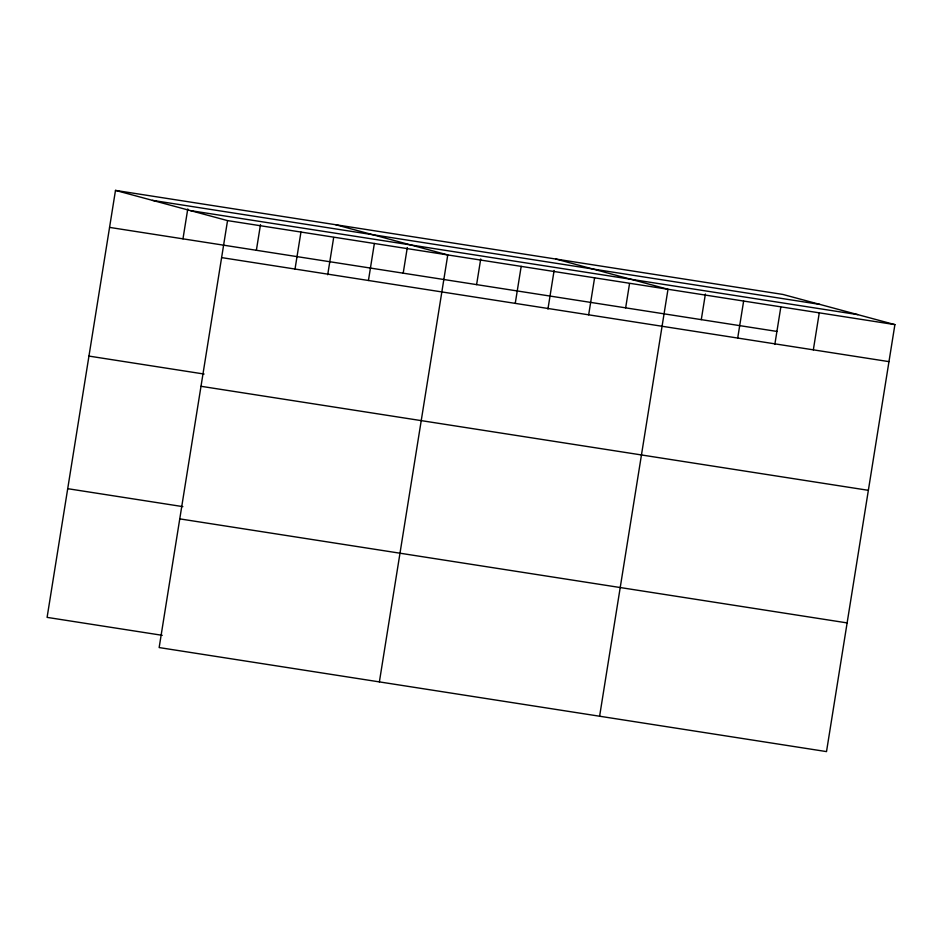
<?xml version="1.0" encoding="UTF-8"?>
<svg xmlns="http://www.w3.org/2000/svg" width="942" height="942" viewBox="0 0 942 942"><rect width="100%" height="100%" fill="white"/><g stroke="black" fill="none" stroke-linecap="round" stroke-linejoin="round"><path stroke-width="1.41" d="M115.489 190.402L227.54 220.605L159.151 647.566L826.511 751.598L894.9 324.625L782.849 294.434L115.489 190.402L47.1 617.375L162.248 635.32M182.972 238.844L187.764 208.959M256.377 250.289L260.487 224.667M295.023 269.047L300.957 232.038M327.71 274.746L333.668 237.537M368.44 280.492L374.363 243.483M403.2 273.18L407.297 247.558M379.379 681.902L447.768 254.929L335.717 224.726M476.605 284.625L480.714 259.003M515.25 303.371L521.185 266.374M547.938 309.082L554.12 270.448M588.668 314.816L594.59 277.819M625.653 307.857L629.527 283.66M599.607 716.226L667.996 289.265L555.945 259.062M701.284 319.644L705.393 294.022M737.704 338.048L743.638 301.051M774.83 344.442L780.788 307.245M813.335 349.847L819.269 312.838M152.463 200.363L819.823 304.396M190.567 210.631L857.927 314.663M227.54 220.605L894.9 324.625M109.566 227.399L776.914 331.431M221.617 257.602L888.977 361.634M88.948 356.088L204.096 374.045M200.999 386.291L868.359 490.323M67.718 488.686L182.866 506.631M179.769 518.877L847.129 622.909"/></g></svg>
